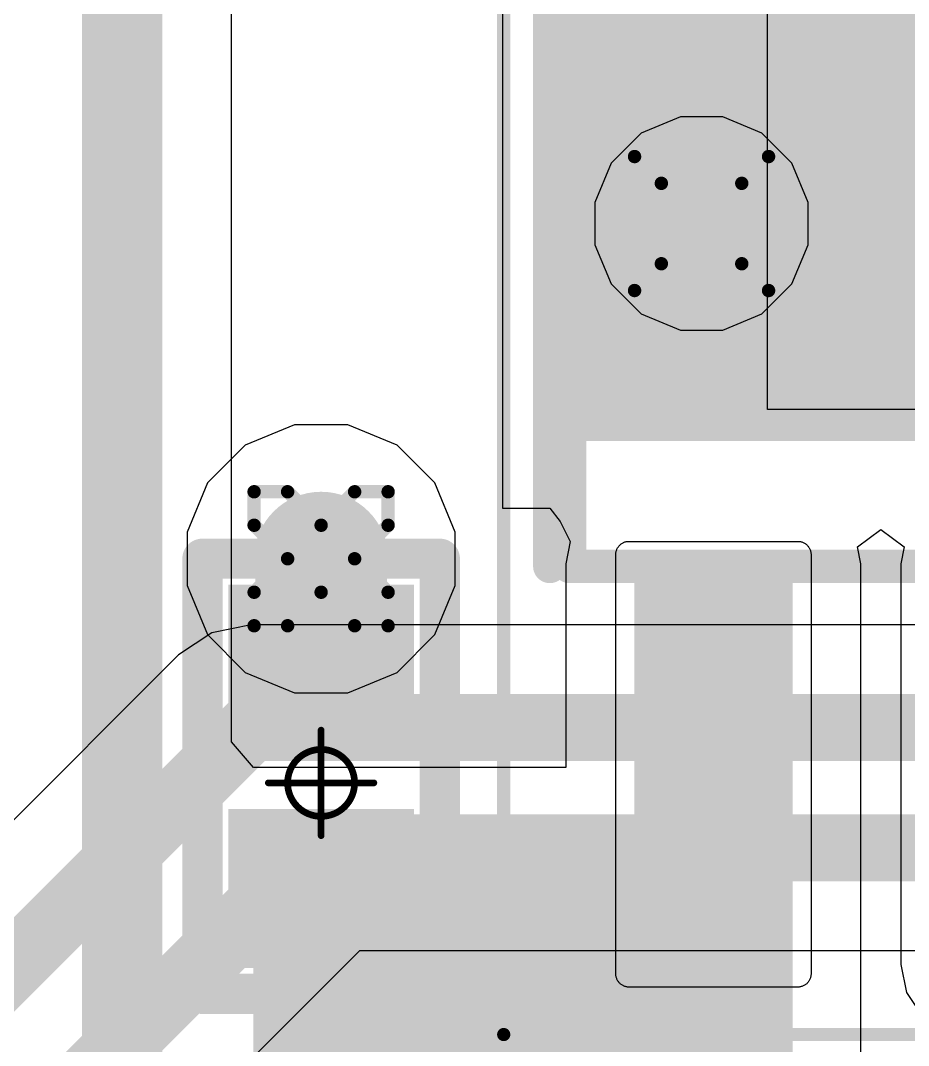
# Model space of a CAD drawing. Header units: inches. Extents: x -13 to 366, y -4 to 120.
# Drawn here: x 3.053 to 6.419, y 19.741 to 23.627 of the extents above; entities that cross this region are included whole.
import ezdxf

# ---------------------------------------------------------------- set-up
doc = ezdxf.new("R2010")
doc.units = ezdxf.units.IN
for name, color, linetype in [('Bottom Layer', 5, 'Continuous'), ('Bottom Solder', 6, 'Continuous'), ('Drill Drawing', 1, 'Continuous'), ('GND', 16, 'Continuous'), ('Mechanical 13', 56, 'Continuous'), ('Mechanical 15', 56, 'Continuous'), ('Multi-Layer', 9, 'Continuous'), ('Pad Holes', 156, 'Continuous'), ('POWER', 76, 'Continuous'), ('Top Layer', 1, 'Continuous'), ('Top Overlay', 2, 'Continuous'), ('Top Paste', 8, 'Continuous'), ('Top Solder', 216, 'Continuous'), ('Via Holes', 16, 'Continuous')]:
    doc.layers.add(name, color=color, linetype=linetype)

# ---------------------------------------------------------------- blocks, each defined once
blk = doc.blocks.new('R_0402_L_16')
at = {"layer": 'Top Layer'}
for points in [[(-0.6000800799999999, 0.24991822), (-0.20008088, 0.24991822), (-0.20008088, -0.25008078), (-0.6000800799999999, -0.25008078)], [(0.24991822, 0.24991822), (0.64991742, 0.24991822), (0.64991742, -0.25008078), (0.24991822, -0.25008078)]]:
    blk.add_hatch(color=1, dxfattribs=at).paths.add_polyline_path(points)
at = {"layer": 'Top Paste'}
for points in [[(-0.6000800799999999, 0.24991822), (-0.20008088, 0.24991822), (-0.20008088, -0.25008078), (-0.6000800799999999, -0.25008078)], [(0.24991822, 0.24991822), (0.64991742, 0.24991822), (0.64991742, -0.25008078), (0.24991822, -0.25008078)]]:
    blk.add_hatch(color=8, dxfattribs=at).paths.add_polyline_path(points)
at = {"layer": 'Top Solder'}
for points in [[(-0.7016800799999999, 0.35151822), (-0.09848087999999999, 0.35151822), (-0.09848087999999999, -0.35168078), (-0.7016800799999999, -0.35168078)], [(0.14831822, 0.35151822), (0.75151742, 0.35151822), (0.75151742, -0.35168078), (0.14831822, -0.35168078)]]:
    blk.add_hatch(color=216, dxfattribs=at).paths.add_polyline_path(points)
at = {"layer": 'Mechanical 15'}
for points in [[(0, 0.1999996, 0.0254, 0.0254, 0), (0, -0.1999996, 0.0254, 0.0254, 0)], [(-0.1999996, 0, 0.0254, 0.0254, 0), (0.1999996, 0, 0.0254, 0.0254, 0)]]:
    blk.add_lwpolyline(points, format="xyseb", dxfattribs=at)
for points in [[(-0.00635, 0.1999996, 0.0127, 0.0127, 1), (0.00635, 0.1999996, 0.0127, 0.0127, 1)], [(0.127, 0, 0.0254, 0.0254, 1), (-0.127, 0, 0.0254, 0.0254, 1)], [(-0.2063496, 0, 0.0127, 0.0127, 1), (-0.1936496, 0, 0.0127, 0.0127, 1)], [(-0.13335, 0, 0.0127, 0.0127, 1), (-0.12065, 0, 0.0127, 0.0127, 1)], [(0.12065, 0, 0.0127, 0.0127, 1), (0.13335, 0, 0.0127, 0.0127, 1)], [(0.1936496, 0, 0.0127, 0.0127, 1), (0.2063496, 0, 0.0127, 0.0127, 1)], [(-0.00635, -0.1999996, 0.0127, 0.0127, 1), (0.00635, -0.1999996, 0.0127, 0.0127, 1)]]:
    blk.add_lwpolyline(points, format="xyseb", close=True, dxfattribs=at)
at = {"layer": 'Top Overlay'}
for points in [[(-0.80008222, 0.44991782, 0.1524, 0.1524, 0), (-0.80008222, -0.45008038, 0.1524, 0.1524, 0)], [(-0.80008222, 0.44991782, 0.1524, 0.1524, 0), (0.84991956, 0.44991782, 0.1524, 0.1524, 0)], [(0.84991956, 0.44991782, 0.1524, 0.1524, 0), (0.84991956, -0.45008038, 0.1524, 0.1524, 0)], [(-0.80008222, -0.45008038, 0.1524, 0.1524, 0), (0.84991956, -0.45008038, 0.1524, 0.1524, 0)]]:
    blk.add_lwpolyline(points, format="xyseb", dxfattribs=at)
for points in [[(-0.83818222, 0.44991782, 0.0762, 0.0762, 1), (-0.7619822199999999, 0.44991782, 0.0762, 0.0762, 1)], [(-0.83818222, 0.44991782, 0.0762, 0.0762, 1), (-0.7619822199999999, 0.44991782, 0.0762, 0.0762, 1)], [(0.81181956, 0.44991782, 0.0762, 0.0762, 1), (0.8880195599999998, 0.44991782, 0.0762, 0.0762, 1)], [(0.81181956, 0.44991782, 0.0762, 0.0762, 1), (0.8880195599999998, 0.44991782, 0.0762, 0.0762, 1)], [(-0.83818222, -0.45008038, 0.0762, 0.0762, 1), (-0.7619822199999999, -0.45008038, 0.0762, 0.0762, 1)], [(-0.83818222, -0.45008038, 0.0762, 0.0762, 1), (-0.7619822199999999, -0.45008038, 0.0762, 0.0762, 1)], [(0.81181956, -0.45008038, 0.0762, 0.0762, 1), (0.8880195599999998, -0.45008038, 0.0762, 0.0762, 1)], [(0.81181956, -0.45008038, 0.0762, 0.0762, 1), (0.8880195599999998, -0.45008038, 0.0762, 0.0762, 1)]]:
    blk.add_lwpolyline(points, format="xyseb", close=True, dxfattribs=at)
blk = doc.blocks.new('VREG_LM5017MR_NOPB_21')
at = {"layer": 'Bottom Layer'}
h = blk.add_hatch(color=5, dxfattribs=at)
edge = h.paths.add_edge_path()
edge.add_arc((0.65000124, -1.95000118), 0.1499997, 0, 360)
at = {"layer": 'Bottom Solder'}
h = blk.add_hatch(color=6, dxfattribs=at)
edge = h.paths.add_edge_path()
edge.add_arc((0.65000124, -1.95000118), 0.2515997, 0, 360)
at = {"layer": 'GND'}
h = blk.add_hatch(color=16, dxfattribs=at)
edge = h.paths.add_edge_path()
edge.add_arc((0.65000124, -1.95000118), 0.1499997, 0, 360)
at = {"layer": 'Multi-Layer'}
h = blk.add_hatch(color=9, dxfattribs=at)
edge = h.paths.add_edge_path()
edge.add_arc((0.65000124, -1.95000118), 0.1499997, 0, 360)
at = {"layer": 'Pad Holes'}
h = blk.add_hatch(color=7, dxfattribs=at)
edge = h.paths.add_edge_path()
edge.add_arc((0.65000124, -1.95000118), 0.0999998, 0, 360)
at = {"layer": 'POWER'}
h = blk.add_hatch(color=76, dxfattribs=at)
edge = h.paths.add_edge_path()
edge.add_arc((0.65000124, -1.95000118), 0.1499997, 0, 360)
at = {"layer": 'Top Layer'}
blk.add_hatch(color=1, dxfattribs=at).paths.add_polyline_path([(-1.47499959, 2.45000018), (1.47499959, 2.45000018), (1.47499959, -2.45000018), (-1.47499959, -2.45000018)])
h = blk.add_hatch(color=1, dxfattribs=at)
edge = h.paths.add_edge_path()
edge.add_arc((1.9400012, -1.62000184), 0.01500124, 90, 180)
edge.add_line((1.92499996, -1.62000184), (1.92499996, -2.18999816))
edge.add_arc((1.9400012, -2.18999816), 0.01500124, 180, 270)
edge.add_line((1.9400012, -2.2049994), (3.45999816, -2.2049994))
edge.add_arc((3.45999816, -2.18999816), 0.01500124, 270, 360)
edge.add_line((3.4749994, -2.18999816), (3.4749994, -1.62000184))
edge.add_arc((3.45999816, -1.62000184), 0.01500124, 0, 90)
edge.add_line((3.45999816, -1.6050006), (1.9400012, -1.6050006))
h = blk.add_hatch(color=1, dxfattribs=at)
edge = h.paths.add_edge_path()
edge.add_arc((0.65000124, -1.95000118), 0.1499997, 0, 360)
at = {"layer": 'Top Paste'}
h = blk.add_hatch(color=8, dxfattribs=at)
edge = h.paths.add_edge_path()
edge.add_arc((1.9400012, -1.62000184), 0.01500124, 90, 180)
edge.add_line((1.92499996, -1.62000184), (1.92499996, -2.18999816))
edge.add_arc((1.9400012, -2.18999816), 0.01500124, 180, 270)
edge.add_line((1.9400012, -2.2049994), (3.45999816, -2.2049994))
edge.add_arc((3.45999816, -2.18999816), 0.01500124, 270, 360)
edge.add_line((3.4749994, -2.18999816), (3.4749994, -1.62000184))
edge.add_arc((3.45999816, -1.62000184), 0.01500124, 0, 90)
edge.add_line((3.45999816, -1.6050006), (1.9400012, -1.6050006))
at = {"layer": 'Top Solder'}
h = blk.add_hatch(color=216, dxfattribs=at)
edge = h.paths.add_edge_path()
edge.add_arc((0.65000124, -1.95000118), 0.2515997, 0, 360)
at = {"layer": 'Mechanical 13'}
for points in [[(1.95000118, -2.45000018, 0.127, 0.127, 0), (1.95000118, 2.45000018, 0.127, 0.127, 0)], [(1.95000118, -2.45000018, 0.127, 0.127, 0), (-1.95000118, -2.45000018, 0.127, 0.127, 0)]]:
    blk.add_lwpolyline(points, format="xyseb", dxfattribs=at)
blk.add_lwpolyline([(1.91825118, -2.45000018, 0.0635, 0.0635, 1), (1.98175118, -2.45000018, 0.0635, 0.0635, 1)], format="xyseb", close=True, dxfattribs=at)
blk.add_lwpolyline([(1.91825118, -2.45000018, 0.0635, 0.0635, 1), (1.98175118, -2.45000018, 0.0635, 0.0635, 1)], format="xyseb", close=True, dxfattribs=at)
at = {"layer": 'Mechanical 15'}
for points in [[(3.7249989, -2.69999968, 0.0499999, 0.0499999, 0), (3.7249989, 2.69999968, 0.0499999, 0.0499999, 0)], [(3.7249989, -2.69999968, 0.0499999, 0.0499999, 0), (-3.7249989, -2.69999968, 0.0499999, 0.0499999, 0)]]:
    blk.add_lwpolyline(points, format="xyseb", dxfattribs=at)
blk.add_lwpolyline([(3.71249956, -2.69999968, 0.02499868, 0.02499868, 1), (3.737498239999999, -2.69999968, 0.02499868, 0.02499868, 1)], format="xyseb", close=True, dxfattribs=at)
blk.add_lwpolyline([(3.71249956, -2.69999968, 0.02499868, 0.02499868, 1), (3.737498239999999, -2.69999968, 0.02499868, 0.02499868, 1)], format="xyseb", close=True, dxfattribs=at)
at = {"layer": 'Top Overlay'}
blk.add_lwpolyline([(1.95000118, -2.52499876, 0.127, 0.127, 0), (-1.95000118, -2.52499876, 0.127, 0.127, 0)], format="xyseb", dxfattribs=at)
blk.add_lwpolyline([(1.91825118, -2.52499876, 0.0635, 0.0635, 1), (1.98175118, -2.52499876, 0.0635, 0.0635, 1)], format="xyseb", close=True, dxfattribs=at)
at = {"layer": 'Top Paste'}
for p, q in [((1.3550011, 1.69999914), (1.3550011, -1.69999914)), ((1.3550011, -1.69999914), (-1.3550011, -1.69999914))]:
    blk.add_line(p, q, dxfattribs=at)
at = {"layer": 'Top Solder'}
for p, q in [((1.3550011, 1.69999914), (1.3550011, -1.69999914)), ((1.86454796, -1.5556103), (1.86614308, -1.55353512)), ((1.86614308, -1.55353512), (1.86784234, -1.55154376)), ((1.86784234, -1.55154376), (1.86964574, -1.54964384)), ((1.86964574, -1.54964384), (1.87154312, -1.54784298)), ((1.87154312, -1.54784298), (1.87353448, -1.54614372)), ((1.87353448, -1.54614372), (1.87560966, -1.5445486)), ((1.87560966, -1.5445486), (1.87776866, -1.54306524)), ((1.87776866, -1.54306524), (1.87999878, -1.54169872)), ((1.87999878, -1.54169872), (1.88230002, -1.54044904)), ((1.88230002, -1.54044904), (1.88466222, -1.53932382)), ((1.88466222, -1.53932382), (1.88708284, -1.53832052)), ((1.88708284, -1.53832052), (1.88954918, -1.53744676)), ((1.88954918, -1.53744676), (1.8920587, -1.53670254)), ((1.8920587, -1.53670254), (1.89460378, -1.53609294)), ((1.89460378, -1.53609294), (1.89717934, -1.53561542)), ((1.89717934, -1.53561542), (1.89977268, -1.53527506)), ((1.89977268, -1.53527506), (1.9023838, -1.53506932)), ((1.9023838, -1.53506932), (1.905, -1.53500074)), ((1.905, -1.53500074), (3.49499936, -1.53500074)), ((3.49499936, -1.53500074), (3.49761556, -1.53506932)), ((3.49761556, -1.53506932), (3.500226679999999, -1.53527506)), ((3.500226679999999, -1.53527506), (3.50282256, -1.53561542)), ((3.50282256, -1.53561542), (3.50539558, -1.53609294)), ((3.50539558, -1.53609294), (3.50794066, -1.53670254)), ((3.50794066, -1.53670254), (3.510450179999999, -1.53744676)), ((3.510450179999999, -1.53744676), (3.51291906, -1.53832052)), ((3.51291906, -1.53832052), (3.51533714, -1.53932382)), ((3.51533714, -1.53932382), (3.51769934, -1.54044904)), ((3.51769934, -1.54044904), (3.52000058, -1.54169872)), ((3.52000058, -1.54169872), (3.5222307, -1.54306524)), ((3.5222307, -1.54306524), (3.5243897, -1.5445486)), ((3.5243897, -1.5445486), (3.52646488, -1.54614372)), ((3.52646488, -1.54614372), (3.52845624, -1.54784298)), ((3.52845624, -1.54784298), (3.530356159999999, -1.54964384)), ((3.530356159999999, -1.54964384), (3.53215702, -1.55154376)), ((3.53215702, -1.55154376), (3.53385628, -1.55353512)), ((3.53385628, -1.55353512), (3.5354514, -1.5556103)), ((1.8550001, -1.58500064), (1.85506868, -1.58238444)), ((1.8550001, -2.22499936), (1.8550001, -1.58500064)), ((1.85506868, -1.58238444), (1.85527442, -1.57977332)), ((1.85527442, -1.57977332), (1.85561478, -1.57717744)), ((1.85561478, -1.57717744), (1.8560923, -1.57460442)), ((1.8560923, -1.57460442), (1.85670444, -1.57205934)), ((1.85670444, -1.57205934), (1.85744612, -1.56954982)), ((1.85744612, -1.56954982), (1.85831988, -1.56708094)), ((1.85831988, -1.56708094), (1.85932318, -1.56466286)), ((1.85932318, -1.56466286), (1.86045094, -1.56230066)), ((1.86045094, -1.56230066), (1.86169808, -1.55999942)), ((1.86169808, -1.55999942), (1.86306714, -1.5577693)), ((1.86306714, -1.5577693), (1.86454796, -1.5556103)), ((3.5354514, -1.5556103), (3.53693476, -1.5577693)), ((3.53693476, -1.5577693), (3.538301279999999, -1.55999942)), ((3.538301279999999, -1.55999942), (3.53955096, -1.56230066)), ((3.53955096, -1.56230066), (3.54067618, -1.56466286)), ((3.54067618, -1.56466286), (3.54167948, -1.56708094)), ((3.54167948, -1.56708094), (3.54255324, -1.56954982)), ((3.54255324, -1.56954982), (3.54329746, -1.57205934)), ((3.54329746, -1.57205934), (3.54390706, -1.57460442)), ((3.54390706, -1.57460442), (3.54438458, -1.57717744)), ((3.54438458, -1.57717744), (3.54472494, -1.57977332)), ((3.54472494, -1.57977332), (3.54493068, -1.58238444)), ((3.54493068, -1.58238444), (3.54499926, -1.58500064)), ((3.54499926, -1.58500064), (3.54499926, -2.22499936)), ((1.3550011, -1.69999914), (-1.3550011, -1.69999914)), ((1.85506868, -2.22761556), (1.8550001, -2.22499936)), ((1.85527442, -2.23022668), (1.85506868, -2.22761556)), ((1.85561478, -2.23282256), (1.85527442, -2.23022668)), ((1.8560923, -2.23539558), (1.85561478, -2.23282256)), ((1.85670444, -2.23794066), (1.8560923, -2.23539558)), ((1.85744612, -2.24045018), (1.85670444, -2.23794066)), ((1.85831988, -2.24291906), (1.85744612, -2.24045018)), ((1.85932318, -2.24533714), (1.85831988, -2.24291906)), ((1.86045094, -2.24769934), (1.85932318, -2.24533714)), ((1.86169808, -2.25000058), (1.86045094, -2.24769934)), ((1.86306714, -2.2522307), (1.86169808, -2.25000058)), ((1.86454796, -2.2543897), (1.86306714, -2.2522307)), ((3.53693476, -2.2522307), (3.5354514, -2.2543897)), ((3.538301279999999, -2.25000058), (3.53693476, -2.2522307)), ((3.53955096, -2.24769934), (3.538301279999999, -2.25000058)), ((3.54067618, -2.24533714), (3.53955096, -2.24769934)), ((3.54167948, -2.24291906), (3.54067618, -2.24533714)), ((3.54255324, -2.24045018), (3.54167948, -2.24291906)), ((3.54329746, -2.23794066), (3.54255324, -2.24045018)), ((3.54390706, -2.23539558), (3.54329746, -2.23794066)), ((3.54438458, -2.23282256), (3.54390706, -2.23539558)), ((3.54472494, -2.23022668), (3.54438458, -2.23282256)), ((3.54493068, -2.22761556), (3.54472494, -2.23022668)), ((3.54499926, -2.22499936), (3.54493068, -2.22761556)), ((1.86614308, -2.25646488), (1.86454796, -2.2543897)), ((1.86784234, -2.25845624), (1.86614308, -2.25646488)), ((1.86964574, -2.26035616), (1.86784234, -2.25845624)), ((1.87154312, -2.26215702), (1.86964574, -2.26035616)), ((1.87353448, -2.26385628), (1.87154312, -2.26215702)), ((1.87560966, -2.2654514), (1.87353448, -2.26385628)), ((1.87776866, -2.26693476), (1.87560966, -2.2654514)), ((1.87999878, -2.26830128), (1.87776866, -2.26693476)), ((1.88230002, -2.26955096), (1.87999878, -2.26830128)), ((1.88466222, -2.27067618), (1.88230002, -2.26955096)), ((1.88708284, -2.27167948), (1.88466222, -2.27067618)), ((1.88954918, -2.27255324), (1.88708284, -2.27167948)), ((1.8920587, -2.27329746), (1.88954918, -2.27255324)), ((1.89460378, -2.27390706), (1.8920587, -2.27329746)), ((1.89717934, -2.27438458), (1.89460378, -2.27390706)), ((1.89977268, -2.27472494), (1.89717934, -2.27438458)), ((1.9023838, -2.27493068), (1.89977268, -2.27472494)), ((1.905, -2.27499926), (1.9023838, -2.27493068)), ((3.49499936, -2.27499926), (1.905, -2.27499926)), ((3.49761556, -2.27493068), (3.49499936, -2.27499926)), ((3.500226679999999, -2.27472494), (3.49761556, -2.27493068)), ((3.50282256, -2.27438458), (3.500226679999999, -2.27472494)), ((3.50539558, -2.27390706), (3.50282256, -2.27438458)), ((3.50794066, -2.27329746), (3.50539558, -2.27390706)), ((3.510450179999999, -2.27255324), (3.50794066, -2.27329746)), ((3.51291906, -2.27167948), (3.510450179999999, -2.27255324)), ((3.51533714, -2.27067618), (3.51291906, -2.27167948)), ((3.51769934, -2.26955096), (3.51533714, -2.27067618)), ((3.52000058, -2.26830128), (3.51769934, -2.26955096)), ((3.5222307, -2.26693476), (3.52000058, -2.26830128)), ((3.5243897, -2.2654514), (3.5222307, -2.26693476)), ((3.52646488, -2.26385628), (3.5243897, -2.2654514)), ((3.52845624, -2.26215702), (3.52646488, -2.26385628)), ((3.530356159999999, -2.26035616), (3.52845624, -2.26215702)), ((3.53215702, -2.25845624), (3.530356159999999, -2.26035616)), ((3.53385628, -2.25646488), (3.53215702, -2.25845624)), ((3.5354514, -2.2543897), (3.53385628, -2.25646488))]:
    blk.add_line(p, q, dxfattribs=at)

msp = doc.modelspace()

# ---------------------------------------------------------------- hatches: boundary and pattern name
at = {"layer": 'Bottom Layer'}
h = msp.add_hatch(color=5, dxfattribs=at)
edge = h.paths.add_edge_path()
edge.add_arc((4.19232588, 21.58660148), 0.254, 0, 360)
at = {"layer": 'GND'}
h = msp.add_hatch(color=16, dxfattribs=at)
edge = h.paths.add_edge_path()
edge.add_arc((4.19232588, 21.58660148), 0.254, 0, 360)
at = {"layer": 'POWER'}
h = msp.add_hatch(color=76, dxfattribs=at)
edge = h.paths.add_edge_path()
edge.add_arc((4.19232588, 21.58660148), 0.254, 0, 360)
at = {"layer": 'Top Layer'}
h = msp.add_hatch(color=1, dxfattribs=at)
edge = h.paths.add_edge_path()
edge.add_arc((4.19232588, 21.58660148), 0.254, 0, 360)
for points in [[(3.94232638, 20.98668142), (4.44232538, 20.98668142), (4.44232538, 21.58659894), (3.94232638, 21.58659894)], [(5.42946082, 19.19854174), (5.929459819999999, 19.19854174), (5.929459819999999, 20.7576801), (5.42946082, 20.7576801)], [(3.9357427, 19.04837948), (5.97945718, 19.04837948), (5.97945718, 20.53668232), (3.9357427, 20.53668232)]]:
    msp.add_hatch(color=1, dxfattribs=at).paths.add_polyline_path(points)
at = {"layer": 'Via Holes'}
h = msp.add_hatch(color=7, dxfattribs=at)
edge = h.paths.add_edge_path()
edge.add_arc((4.19232588, 21.58660148), 0.127, 0, 360)

# ---------------------------------------------------------------- linework, layer by layer
at = {"layer": 'Bottom Layer'}
for p, q in [((5.55409862, 23.2615994), (5.405612759999999, 23.2000933)), ((5.71481966, 23.2615994), (5.55409862, 23.2615994)), ((5.86330552, 23.2000933), (5.71481966, 23.2615994)), ((5.405612759999999, 23.2000933), (5.29196554, 23.08644608)), ((5.97695274, 23.08644608), (5.86330552, 23.2000933)), ((5.29196554, 23.08644608), (5.23045944, 22.93796022)), ((6.03845884, 22.93796022), (5.97695274, 23.08644608)), ((5.23045944, 22.93796022), (5.23045944, 22.77723918)), ((6.03845884, 22.77723918), (6.03845884, 22.93796022)), ((5.23045944, 22.77723918), (5.29196554, 22.62875332)), ((5.97695274, 22.62875332), (6.03845884, 22.77723918)), ((5.29196554, 22.62875332), (5.405612759999999, 22.5151061)), ((5.86330552, 22.5151061), (5.97695274, 22.62875332)), ((5.405612759999999, 22.5151061), (5.55409862, 22.4536)), ((5.71481966, 22.4536), (5.86330552, 22.5151061)), ((5.55409862, 22.4536), (5.71481966, 22.4536)), ((3.77829572, 21.30624136), (3.65226854, 21.22203274)), ((3.9269543, 21.33581204), (3.77829572, 21.30624136)), ((12.02757056, 21.33581204), (3.9269543, 21.33581204)), ((3.65226854, 21.22203274), (2.4733758, 20.04314)), ((3.59738422, 19.35993588), (4.3391328, 20.10168192)), ((4.3391328, 20.10168192), (7.73837162, 20.10168192))]:
    msp.add_line(p, q, dxfattribs=at)
for points in [[(2.74806156, 19.76845424, 0.254, 0.254, 0), (3.9269543, 20.94734698, 0.254, 0.254, 0)], [(3.9269543, 20.94734698, 0.254, 0.254, 0), (12.18847702, 20.94734698, 0.254, 0.254, 0)], [(3.208919159999999, 19.52084234, 0.254, 0.254, 0), (4.1782238, 20.49014698, 0.254, 0.254, 0)], [(4.1782238, 20.49014698, 0.254, 0.254, 0), (12.40927668, 20.49014698, 0.254, 0.254, 0)]]:
    msp.add_lwpolyline(points, format="xyseb", dxfattribs=at)
for points in [[(3.8634543, 20.94734698, 0.127, 0.127, 1), (3.9904543, 20.94734698, 0.127, 0.127, 1)], [(3.8634543, 20.94734698, 0.127, 0.127, 1), (3.9904543, 20.94734698, 0.127, 0.127, 1)], [(4.1147238, 20.49014698, 0.127, 0.127, 1), (4.2417238, 20.49014698, 0.127, 0.127, 1)], [(4.1147238, 20.49014698, 0.127, 0.127, 1), (4.2417238, 20.49014698, 0.127, 0.127, 1)]]:
    msp.add_lwpolyline(points, format="xyseb", close=True, dxfattribs=at)
at = {"layer": 'Drill Drawing'}
for points in [[(5.380459139999999, 23.1115997, 0.0508, 0.0508, 0), (5.88845914, 23.1115997, 0.0508, 0.0508, 0)], [(5.380459139999999, 22.6035997, 0.0508, 0.0508, 0), (5.380459139999999, 23.1115997, 0.0508, 0.0508, 0)], [(5.88845914, 22.6035997, 0.0508, 0.0508, 0), (5.88845914, 23.1115997, 0.0508, 0.0508, 0)], [(5.48205914, 23.0099997, 0.0508, 0.0508, 0), (5.78685914, 23.0099997, 0.0508, 0.0508, 0)], [(5.48205914, 22.7051997, 0.0508, 0.0508, 0), (5.48205914, 23.0099997, 0.0508, 0.0508, 0)], [(5.78685914, 22.7051997, 0.0508, 0.0508, 0), (5.78685914, 23.0099997, 0.0508, 0.0508, 0)], [(5.48205914, 22.7051997, 0.0508, 0.0508, 0), (5.78685914, 22.7051997, 0.0508, 0.0508, 0)], [(5.380459139999999, 22.6035997, 0.0508, 0.0508, 0), (5.88845914, 22.6035997, 0.0508, 0.0508, 0)], [(3.93832588, 21.71360148, 0.0508, 0.0508, 0), (3.93832588, 21.84060148, 0.0508, 0.0508, 0)], [(3.93832588, 21.84060148, 0.0508, 0.0508, 0), (4.06532588, 21.84060148, 0.0508, 0.0508, 0)], [(4.06532588, 21.84060148, 0.0508, 0.0508, 0), (4.19232588, 21.71360148, 0.0508, 0.0508, 0)], [(4.19232588, 21.71360148, 0.0508, 0.0508, 0), (4.319325879999999, 21.84060148, 0.0508, 0.0508, 0)], [(4.319325879999999, 21.84060148, 0.0508, 0.0508, 0), (4.44632588, 21.84060148, 0.0508, 0.0508, 0)], [(4.44632588, 21.71360148, 0.0508, 0.0508, 0), (4.44632588, 21.84060148, 0.0508, 0.0508, 0)], [(3.93832588, 21.71360148, 0.0508, 0.0508, 0), (4.06532588, 21.58660148, 0.0508, 0.0508, 0)], [(4.319325879999999, 21.58660148, 0.0508, 0.0508, 0), (4.44632588, 21.71360148, 0.0508, 0.0508, 0)], [(3.93832588, 21.45960148, 0.0508, 0.0508, 0), (4.06532588, 21.58660148, 0.0508, 0.0508, 0)], [(4.319325879999999, 21.58660148, 0.0508, 0.0508, 0), (4.44632588, 21.45960148, 0.0508, 0.0508, 0)], [(3.93832588, 21.33260148, 0.0508, 0.0508, 0), (3.93832588, 21.45960148, 0.0508, 0.0508, 0)], [(4.06532588, 21.33260148, 0.0508, 0.0508, 0), (4.19232588, 21.45960148, 0.0508, 0.0508, 0)], [(4.19232588, 21.45960148, 0.0508, 0.0508, 0), (4.319325879999999, 21.33260148, 0.0508, 0.0508, 0)], [(4.44632588, 21.33260148, 0.0508, 0.0508, 0), (4.44632588, 21.45960148, 0.0508, 0.0508, 0)], [(3.93832588, 21.33260148, 0.0508, 0.0508, 0), (4.06532588, 21.33260148, 0.0508, 0.0508, 0)], [(4.319325879999999, 21.33260148, 0.0508, 0.0508, 0), (4.44632588, 21.33260148, 0.0508, 0.0508, 0)]]:
    msp.add_lwpolyline(points, format="xyseb", dxfattribs=at)
for points in [[(5.36775914, 23.1115997, 0.0254, 0.0254, 1), (5.39315914, 23.1115997, 0.0254, 0.0254, 1)], [(5.36775914, 23.1115997, 0.0254, 0.0254, 1), (5.39315914, 23.1115997, 0.0254, 0.0254, 1)], [(5.87575914, 23.1115997, 0.0254, 0.0254, 1), (5.90115914, 23.1115997, 0.0254, 0.0254, 1)], [(5.87575914, 23.1115997, 0.0254, 0.0254, 1), (5.90115914, 23.1115997, 0.0254, 0.0254, 1)], [(5.46935914, 23.0099997, 0.0254, 0.0254, 1), (5.494759139999999, 23.0099997, 0.0254, 0.0254, 1)], [(5.46935914, 23.0099997, 0.0254, 0.0254, 1), (5.494759139999999, 23.0099997, 0.0254, 0.0254, 1)], [(5.77415914, 23.0099997, 0.0254, 0.0254, 1), (5.79955914, 23.0099997, 0.0254, 0.0254, 1)], [(5.77415914, 23.0099997, 0.0254, 0.0254, 1), (5.79955914, 23.0099997, 0.0254, 0.0254, 1)], [(5.46935914, 22.7051997, 0.0254, 0.0254, 1), (5.494759139999999, 22.7051997, 0.0254, 0.0254, 1)], [(5.46935914, 22.7051997, 0.0254, 0.0254, 1), (5.494759139999999, 22.7051997, 0.0254, 0.0254, 1)], [(5.77415914, 22.7051997, 0.0254, 0.0254, 1), (5.79955914, 22.7051997, 0.0254, 0.0254, 1)], [(5.77415914, 22.7051997, 0.0254, 0.0254, 1), (5.79955914, 22.7051997, 0.0254, 0.0254, 1)], [(5.36775914, 22.6035997, 0.0254, 0.0254, 1), (5.39315914, 22.6035997, 0.0254, 0.0254, 1)], [(5.36775914, 22.6035997, 0.0254, 0.0254, 1), (5.39315914, 22.6035997, 0.0254, 0.0254, 1)], [(5.87575914, 22.6035997, 0.0254, 0.0254, 1), (5.90115914, 22.6035997, 0.0254, 0.0254, 1)], [(5.87575914, 22.6035997, 0.0254, 0.0254, 1), (5.90115914, 22.6035997, 0.0254, 0.0254, 1)], [(3.92562588, 21.84060148, 0.0254, 0.0254, 1), (3.95102588, 21.84060148, 0.0254, 0.0254, 1)], [(3.92562588, 21.84060148, 0.0254, 0.0254, 1), (3.95102588, 21.84060148, 0.0254, 0.0254, 1)], [(4.05262588, 21.84060148, 0.0254, 0.0254, 1), (4.07802588, 21.84060148, 0.0254, 0.0254, 1)], [(4.05262588, 21.84060148, 0.0254, 0.0254, 1), (4.07802588, 21.84060148, 0.0254, 0.0254, 1)], [(4.306625879999999, 21.84060148, 0.0254, 0.0254, 1), (4.33202588, 21.84060148, 0.0254, 0.0254, 1)], [(4.306625879999999, 21.84060148, 0.0254, 0.0254, 1), (4.33202588, 21.84060148, 0.0254, 0.0254, 1)], [(4.433625879999999, 21.84060148, 0.0254, 0.0254, 1), (4.45902588, 21.84060148, 0.0254, 0.0254, 1)], [(4.433625879999999, 21.84060148, 0.0254, 0.0254, 1), (4.45902588, 21.84060148, 0.0254, 0.0254, 1)], [(3.92562588, 21.71360148, 0.0254, 0.0254, 1), (3.95102588, 21.71360148, 0.0254, 0.0254, 1)], [(3.92562588, 21.71360148, 0.0254, 0.0254, 1), (3.95102588, 21.71360148, 0.0254, 0.0254, 1)], [(4.17962588, 21.71360148, 0.0254, 0.0254, 1), (4.20502588, 21.71360148, 0.0254, 0.0254, 1)], [(4.17962588, 21.71360148, 0.0254, 0.0254, 1), (4.20502588, 21.71360148, 0.0254, 0.0254, 1)], [(4.433625879999999, 21.71360148, 0.0254, 0.0254, 1), (4.45902588, 21.71360148, 0.0254, 0.0254, 1)], [(4.433625879999999, 21.71360148, 0.0254, 0.0254, 1), (4.45902588, 21.71360148, 0.0254, 0.0254, 1)], [(4.05262588, 21.58660148, 0.0254, 0.0254, 1), (4.07802588, 21.58660148, 0.0254, 0.0254, 1)], [(4.05262588, 21.58660148, 0.0254, 0.0254, 1), (4.07802588, 21.58660148, 0.0254, 0.0254, 1)], [(4.306625879999999, 21.58660148, 0.0254, 0.0254, 1), (4.33202588, 21.58660148, 0.0254, 0.0254, 1)], [(4.306625879999999, 21.58660148, 0.0254, 0.0254, 1), (4.33202588, 21.58660148, 0.0254, 0.0254, 1)], [(3.92562588, 21.45960148, 0.0254, 0.0254, 1), (3.95102588, 21.45960148, 0.0254, 0.0254, 1)], [(3.92562588, 21.45960148, 0.0254, 0.0254, 1), (3.95102588, 21.45960148, 0.0254, 0.0254, 1)], [(4.17962588, 21.45960148, 0.0254, 0.0254, 1), (4.20502588, 21.45960148, 0.0254, 0.0254, 1)], [(4.17962588, 21.45960148, 0.0254, 0.0254, 1), (4.20502588, 21.45960148, 0.0254, 0.0254, 1)], [(4.433625879999999, 21.45960148, 0.0254, 0.0254, 1), (4.45902588, 21.45960148, 0.0254, 0.0254, 1)], [(4.433625879999999, 21.45960148, 0.0254, 0.0254, 1), (4.45902588, 21.45960148, 0.0254, 0.0254, 1)], [(3.92562588, 21.33260148, 0.0254, 0.0254, 1), (3.95102588, 21.33260148, 0.0254, 0.0254, 1)], [(3.92562588, 21.33260148, 0.0254, 0.0254, 1), (3.95102588, 21.33260148, 0.0254, 0.0254, 1)], [(4.05262588, 21.33260148, 0.0254, 0.0254, 1), (4.07802588, 21.33260148, 0.0254, 0.0254, 1)], [(4.05262588, 21.33260148, 0.0254, 0.0254, 1), (4.07802588, 21.33260148, 0.0254, 0.0254, 1)], [(4.306625879999999, 21.33260148, 0.0254, 0.0254, 1), (4.33202588, 21.33260148, 0.0254, 0.0254, 1)], [(4.306625879999999, 21.33260148, 0.0254, 0.0254, 1), (4.33202588, 21.33260148, 0.0254, 0.0254, 1)], [(4.433625879999999, 21.33260148, 0.0254, 0.0254, 1), (4.45902588, 21.33260148, 0.0254, 0.0254, 1)], [(4.433625879999999, 21.33260148, 0.0254, 0.0254, 1), (4.45902588, 21.33260148, 0.0254, 0.0254, 1)]]:
    msp.add_lwpolyline(points, format="xyseb", close=True, dxfattribs=at)
at = {"layer": 'GND'}
for p, q in [((5.55409862, 23.2615994), (5.405612759999999, 23.2000933)), ((5.71481966, 23.2615994), (5.55409862, 23.2615994)), ((5.86330552, 23.2000933), (5.71481966, 23.2615994)), ((5.405612759999999, 23.2000933), (5.29196554, 23.08644608)), ((5.97695274, 23.08644608), (5.86330552, 23.2000933)), ((5.29196554, 23.08644608), (5.23045944, 22.93796022)), ((6.03845884, 22.93796022), (5.97695274, 23.08644608)), ((5.23045944, 22.93796022), (5.23045944, 22.77723918)), ((6.03845884, 22.77723918), (6.03845884, 22.93796022)), ((5.23045944, 22.77723918), (5.29196554, 22.62875332)), ((5.97695274, 22.62875332), (6.03845884, 22.77723918)), ((5.29196554, 22.62875332), (5.405612759999999, 22.5151061)), ((5.86330552, 22.5151061), (5.97695274, 22.62875332)), ((5.405612759999999, 22.5151061), (5.55409862, 22.4536)), ((5.71481966, 22.4536), (5.86330552, 22.5151061)), ((5.55409862, 22.4536), (5.71481966, 22.4536))]:
    msp.add_line(p, q, dxfattribs=at)
at = {"layer": 'POWER'}
for p, q in [((5.55409862, 23.2615994), (5.405612759999999, 23.2000933)), ((5.71481966, 23.2615994), (5.55409862, 23.2615994)), ((5.86330552, 23.2000933), (5.71481966, 23.2615994)), ((5.405612759999999, 23.2000933), (5.29196554, 23.08644608)), ((5.97695274, 23.08644608), (5.86330552, 23.2000933)), ((5.29196554, 23.08644608), (5.23045944, 22.93796022)), ((6.03845884, 22.93796022), (5.97695274, 23.08644608)), ((5.23045944, 22.93796022), (5.23045944, 22.77723918)), ((6.03845884, 22.77723918), (6.03845884, 22.93796022)), ((5.23045944, 22.77723918), (5.29196554, 22.62875332)), ((5.97695274, 22.62875332), (6.03845884, 22.77723918)), ((5.29196554, 22.62875332), (5.405612759999999, 22.5151061)), ((5.86330552, 22.5151061), (5.97695274, 22.62875332)), ((5.405612759999999, 22.5151061), (5.55409862, 22.4536)), ((5.71481966, 22.4536), (5.86330552, 22.5151061)), ((5.55409862, 22.4536), (5.71481966, 22.4536)), ((4.0912796, 22.09460148), (3.90456674, 22.01726356)), ((4.29337216, 22.09460148), (4.0912796, 22.09460148)), ((4.48008502, 22.01726356), (4.29337216, 22.09460148)), ((3.90456674, 22.01726356), (3.7616638, 21.87436062)), ((4.62298796, 21.87436062), (4.48008502, 22.01726356)), ((3.7616638, 21.87436062), (3.684325879999999, 21.68764776)), ((4.700325879999999, 21.68764776), (4.62298796, 21.87436062)), ((3.684325879999999, 21.68764776), (3.684325879999999, 21.4855552)), ((4.700325879999999, 21.4855552), (4.700325879999999, 21.68764776)), ((3.684325879999999, 21.4855552), (3.7616638, 21.29884234)), ((4.62298796, 21.29884234), (4.700325879999999, 21.4855552)), ((3.7616638, 21.29884234), (3.90456674, 21.1559394)), ((4.48008502, 21.1559394), (4.62298796, 21.29884234)), ((3.90456674, 21.1559394), (4.0912796, 21.07860148)), ((4.29337216, 21.07860148), (4.48008502, 21.1559394)), ((4.0912796, 21.07860148), (4.29337216, 21.07860148))]:
    msp.add_line(p, q, dxfattribs=at)
at = {"layer": 'Top Layer'}
for p, q in [((3.8522783, 20.8927446), (3.8522783, 25.85794168)), ((4.88046014, 25.23659926), (4.88046014, 21.77860262)), ((4.88046014, 21.77860262), (5.05918216, 21.77860262)), ((5.05918216, 21.77860262), (5.09840992, 21.72780008)), ((5.09840992, 21.72780008), (5.13690108, 21.65160008)), ((6.22597688, 21.63171696), (6.31446032, 21.69793222)), ((6.31446032, 21.69793222), (6.402943759999999, 21.63171696)), ((5.13690108, 21.65160008), (5.120190419999999, 21.56759974)), ((6.23873022, 21.56759974), (6.22597688, 21.63171696)), ((6.402943759999999, 21.63171696), (6.390190419999999, 21.56759974)), ((5.120190419999999, 21.56759974), (5.120190419999999, 20.79565818)), ((6.23873022, 20.04760278), (6.23873022, 21.56759974)), ((6.390190419999999, 21.56759974), (6.390190419999999, 20.04760278)), ((3.93574524, 20.79565818), (3.8522783, 20.8927446)), ((5.120190419999999, 20.79565818), (3.93574524, 20.79565818)), ((6.23843558, 20.04612196), (6.23873022, 20.04760278)), ((6.23843558, 19.04837948), (6.23843558, 20.04612196)), ((6.390190419999999, 20.04760278), (6.41106922, 19.94264236)), ((6.41106922, 19.94264236), (6.444043499999999, 19.8932927))]:
    msp.add_line(p, q, dxfattribs=at)
msp.add_lwpolyline([(3.4379154, 9.98765338, 0.3048, 0.3048, 0), (3.4379154, 26.162, 0.3048, 0.3048, 0)], format="xyseb", dxfattribs=at)

# ---------------------------------------------------------------- block references
for name, p, rotation in [('VREG_LM5017MR_NOPB_21', (7.58446032, 23.50760094), 270), ('R_0402_L_16', (4.1922446, 20.7367632), 90)]:
    msp.add_blockref(name, p, dxfattribs=dict(rotation=rotation))

doc.saveas('drawing.dxf')
